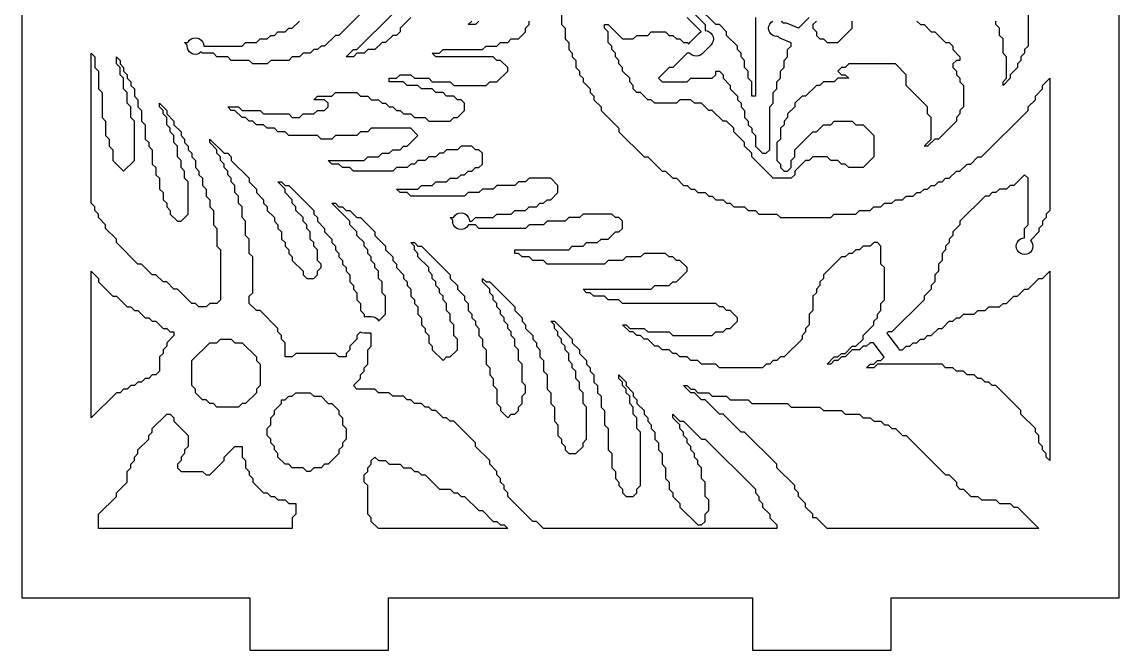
# Model space of a CAD drawing. Header units: millimetres. Extents: x 10 to 410, y 18 to 283.
# Drawn here: x 148 to 211.3, y 21 to 57.2 of the extents above; entities that cross this region are included whole.
import ezdxf

# ---------------------------------------------------------------- set-up
doc = ezdxf.new("R2010")
doc.units = ezdxf.units.MM
doc.layers.add('CUT', color=1, linetype='Continuous')

msp = doc.modelspace()

# ---------------------------------------------------------------- linework, layer by layer
at = {"layer": 'CUT'}
for points in [[(190.134, 144), (169.134, 144), (169.134, 147), (161.134, 147), (161.134, 144), (148, 144), (148, 24), (161.134, 24), (161.134, 21), (169.134, 21), (169.134, 24), (190.134, 24), (190.134, 21), (198.134, 21), (198.134, 24), (211.2679, 24), (211.2679, 144), (198.134, 144), (198.134, 147), (190.134, 147)], [(155.725929, 48.382353), (155.932925, 48.176471), (155.932925, 47.558824), (156.139921, 47.352941), (156.139921, 46.941176), (156.346917, 46.735294), (156.346917, 46.529412), (156.553913, 46.323529), (156.553913, 46.117647), (156.967906, 45.705882), (157.174902, 45.705882), (157.588894, 46.117647), (157.588894, 47.970588), (157.381898, 48.176471), (157.381898, 48.588235), (157.174902, 48.794118), (157.174902, 49.205882), (156.967906, 49.411765), (156.967906, 50.029412), (156.760909, 50.235294), (156.760909, 50.647059), (156.553913, 50.852941), (156.553913, 51.058824), (156.346917, 51.264706), (156.346917, 51.676471), (156.139921, 51.882353), (156.139921, 52.088235), (155.932925, 52.294118), (155.932925, 52.5), (156.346917, 52.088235), (156.346917, 51.882353), (156.760909, 51.470588), (156.760909, 51.264706), (157.174902, 50.852941), (157.174902, 50.647059), (157.381898, 50.441176), (157.381898, 50.235294), (157.588894, 50.029412), (157.588894, 49.823529), (157.79589, 49.617647), (157.79589, 49.411765), (158.002886, 49.205882), (158.002886, 48.794118), (158.209882, 48.588235), (158.209882, 48.382353), (158.416878, 48.176471), (158.416878, 47.764706), (158.623874, 47.558824), (158.623874, 47.147059), (158.83087, 46.941176), (158.83087, 46.529412), (159.037866, 46.323529), (159.037866, 45.5), (159.244862, 45.294118), (159.244862, 44.264706), (159.451858, 44.058824), (159.451858, 41.176471), (159.244862, 40.970588), (158.83087, 40.970588), (158.623874, 40.764706), (158.209882, 40.764706), (158.002886, 40.970588), (157.79589, 40.970588), (156.967906, 41.794118), (156.760909, 41.794118), (156.346917, 42.205882), (156.139921, 42.205882), (155.725929, 42.617647), (155.518933, 42.617647), (154.897945, 43.235294), (154.690949, 43.235294), (153.448972, 44.470588), (153.448972, 44.676471), (152.827984, 45.294118), (152.827984, 45.5), (152.413992, 45.911765), (152.413992, 46.117647), (152.206996, 46.323529), (152.206996, 46.529412), (152, 46.735294), (152, 55.382353), (152.206996, 55.176471), (152.206996, 54.558824), (152.413992, 54.352941), (152.413992, 53.323529), (152.620988, 53.117647), (152.620988, 51.676471), (152.827984, 51.470588), (152.827984, 50.647059), (153.03498, 50.441176), (153.03498, 50.029412), (153.241976, 49.823529), (153.241976, 49.205882), (153.862965, 48.588235), (154.483953, 49.205882), (154.483953, 51.470588), (154.276957, 51.676471), (154.276957, 52.294118), (154.069961, 52.5), (154.069961, 53.117647), (153.862965, 53.323529), (153.862965, 53.941176), (153.655969, 54.147059), (153.655969, 54.558824), (153.448972, 54.764706), (153.448972, 55.176471), (153.655969, 54.970588), (153.655969, 54.764706), (153.862965, 54.558824), (153.862965, 54.352941), (154.069961, 54.147059), (154.069961, 53.941176), (154.276957, 53.735294), (154.276957, 53.529412), (154.483953, 53.323529), (154.483953, 52.911765), (154.690949, 52.705882), (154.690949, 52.294118), (154.897945, 52.088235), (154.897945, 51.470588), (155.104941, 51.264706), (155.104941, 50.441176), (155.311937, 50.235294), (155.311937, 50.029412), (155.518933, 49.823529), (155.518933, 49), (155.725929, 48.794118)], [(163.177787, 47.352941), (163.177787, 47.558824), (162.763795, 47.970588), (162.970791, 47.970588), (163.177787, 47.764706), (163.384784, 47.764706), (164.833756, 46.323529), (164.833756, 46.117647), (165.040752, 45.911765), (165.040752, 45.705882), (165.454744, 45.294118), (165.454744, 45.088235), (165.868736, 44.676471), (165.868736, 44.470588), (166.075732, 44.264706), (166.075732, 44.058824), (166.282728, 43.852941), (166.282728, 43.647059), (166.489725, 43.441176), (166.489725, 43.235294), (166.696721, 43.029412), (166.696721, 42.823529), (166.903717, 42.617647), (166.903717, 42.205882), (167.110713, 42), (167.110713, 41.794118), (167.317709, 41.588235), (167.317709, 41.176471), (167.524705, 40.970588), (167.524705, 40.558824), (167.731701, 40.352941), (167.731701, 40.215294), (168.145693, 40.215294), (168.269926, 40.198939), (168.385693, 40.150986), (168.485104, 40.074705), (168.561385, 39.975294), (168.570898, 39.952329), (168.973677, 40.352941), (168.973677, 41.382353), (168.766681, 41.588235), (168.766681, 42.205882), (168.559685, 42.411765), (168.559685, 42.823529), (168.352689, 43.029412), (168.352689, 43.235294), (168.145693, 43.441176), (168.145693, 43.647059), (167.938697, 43.852941), (167.938697, 44.058824), (167.731701, 44.264706), (167.731701, 44.470588), (167.317709, 44.882353), (167.317709, 45.088235), (166.903717, 45.5), (166.903717, 45.705882), (165.868736, 46.735294), (166.075732, 46.735294), (166.282728, 46.529412), (166.489725, 46.529412), (166.696721, 46.323529), (166.903717, 46.323529), (167.317709, 45.911765), (167.524705, 45.911765), (168.352689, 45.088235), (168.352689, 44.882353), (168.973677, 44.264706), (168.973677, 44.058824), (169.387669, 43.647059), (169.387669, 43.441176), (169.594665, 43.235294), (169.594665, 43.029412), (170.008658, 42.617647), (170.008658, 42.411765), (170.215654, 42.205882), (170.215654, 42), (170.42265, 41.794118), (170.42265, 41.382353), (170.629646, 41.176471), (170.629646, 40.970588), (170.836642, 40.764706), (170.836642, 40.352941), (171.043638, 40.147059), (171.043638, 39.735294), (171.250634, 39.529412), (171.250634, 39.323529), (171.45763, 39.117647), (171.45763, 38.705882), (171.664626, 38.5), (171.664626, 38.294118), (172.285614, 37.676471), (172.49261, 37.882353), (172.699606, 37.882353), (173.113599, 38.294118), (173.113599, 38.911765), (172.906603, 39.117647), (172.906603, 39.735294), (172.699606, 39.941176), (172.699606, 40.352941), (172.49261, 40.558824), (172.49261, 40.970588), (172.285614, 41.176471), (172.285614, 41.382353), (172.078618, 41.588235), (172.078618, 41.794118), (171.871622, 42), (171.871622, 42.205882), (171.664626, 42.411765), (171.664626, 42.617647), (171.45763, 42.823529), (171.45763, 43.029412), (170.836642, 43.647059), (170.836642, 43.852941), (170.629646, 44.058824), (170.629646, 44.264706), (170.42265, 44.470588), (170.629646, 44.470588), (170.836642, 44.264706), (171.043638, 44.264706), (172.699606, 42.617647), (172.699606, 42.411765), (173.113599, 42), (173.113599, 41.794118), (173.527591, 41.382353), (173.527591, 41.176471), (173.734587, 40.970588), (173.734587, 40.558824), (173.941583, 40.352941), (173.941583, 40.147059), (174.148579, 39.941176), (174.148579, 39.735294), (174.355575, 39.529412), (174.355575, 39.117647), (174.562571, 38.911765), (174.562571, 38.5), (174.769567, 38.294118), (174.769567, 37.470588), (174.976563, 37.264706), (174.976563, 36.852941), (175.183559, 36.647059), (175.183559, 36.235294), (175.390555, 36.029412), (175.390555, 35.205882), (175.597551, 35), (175.597551, 34.794118), (176.011543, 34.382353), (176.21854, 34.588235), (176.425536, 34.588235), (176.632532, 34.794118), (176.632532, 35), (176.839528, 35.205882), (176.839528, 35.617647), (177.046524, 35.823529), (177.046524, 36.235294), (176.839528, 36.441176), (176.839528, 37.470588), (176.632532, 37.676471), (176.632532, 38.294118), (176.425536, 38.5), (176.425536, 38.911765), (176.21854, 39.117647), (176.21854, 39.323529), (176.011543, 39.529412), (176.011543, 39.735294), (175.804547, 39.941176), (175.804547, 40.147059), (175.597551, 40.352941), (175.597551, 40.558824), (175.390555, 40.764706), (175.390555, 40.970588), (175.183559, 41.176471), (175.183559, 41.382353), (174.976563, 41.588235), (174.976563, 41.794118), (174.562571, 42.205882), (174.562571, 42.411765), (174.769567, 42.205882), (174.976563, 42.205882), (176.425536, 40.764706), (176.425536, 40.558824), (176.839528, 40.147059), (176.839528, 39.941176), (177.046524, 39.735294), (177.046524, 39.529412), (177.460516, 39.117647), (177.460516, 38.911765), (177.667512, 38.705882), (177.667512, 38.5), (177.874508, 38.294118), (177.874508, 37.882353), (178.081504, 37.676471), (178.081504, 37.058824), (178.2885, 36.852941), (178.2885, 36.029412), (178.495496, 35.823529), (178.495496, 35.205882), (178.702492, 35), (178.702492, 34.176471), (178.909488, 33.970588), (178.909488, 33.352941), (179.116484, 33.147059), (179.116484, 32.941176), (179.32348, 32.735294), (179.32348, 32.529412), (179.530477, 32.323529), (179.944469, 32.323529), (180.358461, 32.735294), (180.358461, 32.941176), (180.565457, 33.147059), (180.565457, 35), (180.358461, 35.205882), (180.358461, 35.823529), (180.151465, 36.029412), (180.151465, 36.441176), (179.944469, 36.647059), (179.944469, 37.058824), (179.737473, 37.264706), (179.737473, 37.470588), (179.530477, 37.676471), (179.530477, 38.088235), (179.32348, 38.294118), (179.32348, 38.5), (179.116484, 38.705882), (179.116484, 38.911765), (178.909488, 39.117647), (178.909488, 39.323529), (178.702492, 39.529412), (178.702492, 39.735294), (178.495496, 39.941176), (178.702492, 39.941176), (179.737473, 38.911765), (179.737473, 38.705882), (180.151465, 38.294118), (180.151465, 38.088235), (180.565457, 37.676471), (180.565457, 37.470588), (180.772453, 37.264706), (180.772453, 37.058824), (180.979449, 36.852941), (180.979449, 36.441176), (181.186445, 36.235294), (181.186445, 35.823529), (181.393441, 35.617647), (181.393441, 35), (181.600437, 34.794118), (181.600437, 33.970588), (181.807433, 33.764706), (181.807433, 32.529412), (182.014429, 32.323529), (182.014429, 31.5), (182.221425, 31.294118), (182.221425, 30.882353), (182.428421, 30.676471), (182.428421, 30.470588), (182.635418, 30.264706), (182.635418, 30.058824), (182.842414, 29.852941), (183.256406, 29.852941), (183.463402, 30.058824), (183.463402, 30.264706), (183.670398, 30.470588), (183.670398, 33.558824), (183.463402, 33.764706), (183.463402, 34.382353), (183.256406, 34.588235), (183.256406, 35), (183.04941, 35.205882), (183.04941, 35.617647), (182.842414, 35.823529), (182.842414, 36.029412), (182.635418, 36.235294), (182.635418, 36.441176), (182.428421, 36.647059), (182.428421, 36.852941), (182.842414, 36.441176), (182.842414, 36.235294), (183.256406, 35.823529), (183.256406, 35.617647), (183.463402, 35.411765), (183.463402, 35.205882), (183.877394, 34.794118), (183.877394, 34.588235), (184.08439, 34.382353), (184.08439, 34.176471), (184.291386, 33.970588), (184.291386, 33.764706), (184.498382, 33.558824), (184.498382, 33.147059), (184.705378, 32.941176), (184.705378, 32.529412), (184.912374, 32.323529), (184.912374, 31.705882), (185.11937, 31.5), (185.11937, 30.882353), (185.326366, 30.676471), (185.326366, 30.264706), (185.533362, 30.058824), (185.533362, 29.852941), (185.947355, 29.441176), (185.947355, 29.235294), (186.982335, 28.205882), (187.189331, 28.205882), (187.396327, 28.411765), (187.396327, 28.823529), (187.603323, 29.029412), (187.603323, 29.647059), (187.396327, 29.852941), (187.396327, 30.676471), (187.189331, 30.882353), (187.189331, 31.5), (186.982335, 31.705882), (186.982335, 31.911765), (186.775339, 32.117647), (186.775339, 32.323529), (186.568343, 32.529412), (186.568343, 32.735294), (186.361347, 32.941176), (186.361347, 33.147059), (186.154351, 33.352941), (186.154351, 33.558824), (185.947355, 33.764706), (185.947355, 33.970588), (185.533362, 34.382353), (185.533362, 34.588235), (185.947355, 34.176471), (186.154351, 34.176471), (187.189331, 33.147059), (187.396327, 33.147059), (190.294272, 30.264706), (190.294272, 30.058824), (190.501268, 29.852941), (190.501268, 29.647059), (190.708264, 29.441176), (190.708264, 29.235294), (191.122256, 28.823529), (191.122256, 28.617647), (191.536248, 28.205882), (191.536248, 28), (178.081504, 28), (177.667512, 28.411765), (177.460516, 28.411765), (176.011543, 29.852941), (176.011543, 30.058824), (175.804547, 30.264706), (175.804547, 30.470588), (175.597551, 30.676471), (175.597551, 30.882353), (175.390555, 31.088235), (175.390555, 31.294118), (174.976563, 31.705882), (174.976563, 31.911765), (174.148579, 32.735294), (174.148579, 32.941176), (172.906603, 34.176471), (172.699606, 34.176471), (172.49261, 34.382353), (172.285614, 34.382353), (171.871622, 34.794118), (171.664626, 34.794118), (171.45763, 35), (171.250634, 35), (171.043638, 35.205882), (170.629646, 35.205882), (170.42265, 35.411765), (170.215654, 35.411765), (170.008658, 35.617647), (169.387669, 35.617647), (169.180673, 35.823529), (168.559685, 35.823529), (168.352689, 36.029412), (167.317709, 36.029412), (167.110713, 36.235294), (167.524705, 36.647059), (167.524705, 36.852941), (167.731701, 37.058824), (167.731701, 37.264706), (167.938697, 37.470588), (167.938697, 38.294118), (168.145693, 38.5), (168.145693, 39.255294), (167.731701, 39.255294), (167.607468, 39.27165), (167.512214, 39.311105), (167.317709, 39.117647), (167.317709, 38.911765), (166.903717, 38.5), (166.903717, 38.294118), (166.696721, 38.088235), (166.696721, 37.882353), (166.282728, 37.882353), (166.075732, 38.088235), (163.798776, 38.088235), (163.59178, 37.882353), (163.177787, 37.882353), (163.177787, 38.705882), (162.970791, 38.911765), (162.970791, 39.117647), (162.763795, 39.323529), (162.763795, 39.529412), (161.728815, 40.558824), (161.521819, 40.558824), (161.107827, 40.970588), (161.107827, 41.382353), (161.314823, 41.588235), (161.314823, 43.647059), (161.107827, 43.852941), (161.107827, 44.676471), (160.900831, 44.882353), (160.900831, 45.705882), (160.693835, 45.911765), (160.693835, 46.529412), (160.486839, 46.735294), (160.486839, 47.147059), (160.279843, 47.352941), (160.279843, 47.764706), (160.072847, 47.970588), (160.072847, 48.176471), (159.86585, 48.382353), (159.86585, 48.588235), (159.658854, 48.794118), (159.658854, 49), (159.451858, 49.205882), (159.451858, 49.411765), (159.244862, 49.617647), (159.244862, 49.823529), (158.83087, 50.235294), (158.83087, 50.441176), (159.658854, 49.617647), (159.86585, 49.617647), (160.072847, 49.411765), (160.072847, 49.205882), (161.107827, 48.176471), (161.107827, 47.970588), (161.521819, 47.558824), (161.521819, 47.352941), (161.935811, 46.941176), (161.935811, 46.735294), (162.142807, 46.529412), (162.142807, 46.323529), (162.556799, 45.911765), (162.556799, 45.705882), (162.763795, 45.5), (162.763795, 45.294118), (162.970791, 45.088235), (162.970791, 44.676471), (163.177787, 44.470588), (163.177787, 44.264706), (163.384784, 44.058824), (163.384784, 43.852941), (163.59178, 43.647059), (163.59178, 43.441176), (164.212768, 42.823529), (164.212768, 42.617647), (164.419764, 42.411765), (164.833756, 42.411765), (165.040752, 42.617647), (165.040752, 42.823529), (165.247748, 43.029412), (165.247748, 43.235294), (165.040752, 43.441176), (165.040752, 44.058824), (164.833756, 44.264706), (164.833756, 44.470588), (164.62676, 44.676471), (164.62676, 45.088235), (164.419764, 45.294118), (164.419764, 45.5), (164.212768, 45.705882), (164.212768, 45.911765), (163.798776, 46.323529), (163.798776, 46.529412), (163.59178, 46.735294), (163.59178, 46.941176)], [(155.311937, 40.147059), (155.518933, 39.941176), (155.725929, 39.941176), (156.139921, 39.529412), (156.346917, 39.529412), (156.553913, 39.323529), (156.760909, 39.323529), (156.760909, 39.117647), (156.346917, 38.705882), (156.346917, 38.5), (156.139921, 38.294118), (156.139921, 38.088235), (155.932925, 37.882353), (155.932925, 37.058824), (155.725929, 36.852941), (155.518933, 36.852941), (155.311937, 36.647059), (155.104941, 36.647059), (154.897945, 36.441176), (154.690949, 36.441176), (154.483953, 36.235294), (154.276957, 36.235294), (154.069961, 36.029412), (153.862965, 36.029412), (153.655969, 35.823529), (153.448972, 35.823529), (152, 34.382353), (152, 42.823529), (152.413992, 42.411765), (152.413992, 42.205882), (153.241976, 41.382353), (153.448972, 41.382353), (154.069961, 40.764706), (154.276957, 40.764706), (154.483953, 40.558824), (154.690949, 40.558824), (155.104941, 40.147059)], [(159.244862, 38.705882), (159.451858, 38.911765), (160.072847, 38.911765), (160.279843, 38.705882), (160.693835, 38.705882), (161.521819, 37.882353), (161.521819, 37.676471), (161.728815, 37.470588), (161.728815, 36.235294), (161.521819, 36.029412), (161.521819, 35.823529), (160.900831, 35.205882), (160.693835, 35.205882), (160.486839, 35), (159.244862, 35), (159.037866, 35.205882), (158.83087, 35.205882), (158.623874, 35.411765), (158.416878, 35.411765), (158.002886, 35.823529), (158.002886, 36.029412), (157.79589, 36.235294), (157.79589, 37.676471), (158.83087, 38.705882)], [(193.606209, 28.823529), (193.192217, 29.235294), (193.192217, 29.441176), (192.778225, 29.852941), (192.778225, 30.058824), (192.571229, 30.264706), (192.571229, 30.470588), (191.536248, 31.5), (191.536248, 31.705882), (189.673284, 33.558824), (189.466288, 33.558824), (188.431307, 34.588235), (188.224311, 34.588235), (187.396327, 35.411765), (187.189331, 35.411765), (186.775339, 35.823529), (186.568343, 35.823529), (186.154351, 36.235294), (186.361347, 36.235294), (186.568343, 36.029412), (186.775339, 36.029412), (186.982335, 35.823529), (187.603323, 35.823529), (187.810319, 35.617647), (188.638303, 35.617647), (188.845299, 35.411765), (189.88028, 35.411765), (190.087276, 35.205882), (192.157236, 35.205882), (192.364233, 35), (194.020201, 35), (194.227197, 34.794118), (195.262177, 34.794118), (195.469174, 34.588235), (196.297158, 34.588235), (196.504154, 34.382353), (196.918146, 34.382353), (197.125142, 34.176471), (197.539134, 34.176471), (197.74613, 33.970588), (197.953126, 33.970588), (198.160122, 33.764706), (198.367118, 33.764706), (198.781111, 33.352941), (198.988107, 33.352941), (201.265063, 31.088235), (201.472059, 31.088235), (201.886052, 30.676471), (201.886052, 30.470588), (202.093048, 30.264706), (202.300044, 30.264706), (202.714036, 29.852941), (203.128028, 29.852941), (203.335024, 29.647059), (204.163008, 29.647059), (204.370004, 29.441176), (204.990992, 29.441176), (205.197989, 29.235294), (205.404985, 29.235294), (206.646961, 28), (194.434193, 28), (193.813205, 28.617647), (193.606209, 28.617647)], [(165.66174, 35.205882), (165.868736, 35.205882), (166.282728, 34.794118), (166.282728, 34.588235), (166.489725, 34.382353), (166.489725, 33.970588), (166.696721, 33.764706), (166.696721, 33.147059), (166.489725, 32.941176), (166.489725, 32.735294), (166.282728, 32.529412), (166.282728, 32.323529), (165.66174, 31.705882), (165.454744, 31.705882), (165.247748, 31.5), (164.833756, 31.5), (164.62676, 31.294118), (164.419764, 31.294118), (164.212768, 31.5), (163.59178, 31.5), (163.384784, 31.705882), (163.177787, 31.705882), (162.763795, 32.117647), (162.763795, 32.323529), (162.556799, 32.529412), (162.556799, 32.735294), (162.349803, 32.941176), (162.349803, 33.147059), (162.142807, 33.352941), (162.142807, 33.764706), (162.349803, 33.970588), (162.349803, 34.382353), (162.556799, 34.588235), (162.556799, 34.794118), (162.970791, 35.205882), (162.970791, 35.411765), (163.177787, 35.411765), (163.384784, 35.617647), (163.59178, 35.617647), (163.798776, 35.823529), (164.62676, 35.823529), (164.833756, 35.617647), (165.247748, 35.617647)], [(154.483953, 32.117647), (154.690949, 32.323529), (154.690949, 32.529412), (155.311937, 33.147059), (155.311937, 33.352941), (155.518933, 33.558824), (155.518933, 33.764706), (156.346917, 34.588235), (156.553913, 34.588235), (156.760909, 34.382353), (156.760909, 34.176471), (157.588894, 33.352941), (157.588894, 32.735294), (157.381898, 32.529412), (157.381898, 32.323529), (157.174902, 32.117647), (157.174902, 31.911765), (156.967906, 31.705882), (156.967906, 31.5), (157.174902, 31.294118), (158.416878, 31.294118), (158.623874, 31.088235), (158.83087, 31.088235), (159.658854, 31.911765), (159.658854, 32.117647), (160.279843, 32.735294), (160.693835, 32.735294), (160.693835, 32.117647), (160.900831, 31.911765), (160.900831, 31.5), (161.107827, 31.294118), (161.107827, 31.088235), (161.314823, 30.882353), (161.314823, 30.676471), (161.935811, 30.058824), (162.142807, 30.058824), (162.349803, 29.852941), (162.556799, 29.852941), (162.763795, 29.647059), (163.177787, 29.647059), (163.384784, 29.441176), (163.798776, 29.441176), (163.798776, 28.823529), (163.59178, 28.617647), (163.59178, 28), (152.413992, 28), (152.413992, 28.823529), (153.448972, 29.852941), (153.448972, 30.058824), (154.069961, 30.676471), (154.069961, 31.294118), (154.276957, 31.5), (154.276957, 31.705882), (154.483953, 31.911765)], [(172.699606, 30.264706), (172.906603, 30.058824), (173.113599, 30.058824), (173.320595, 29.852941), (173.527591, 29.852941), (174.355575, 29.029412), (174.562571, 29.029412), (175.183559, 28.411765), (175.390555, 28.411765), (175.597551, 28.205882), (175.804547, 28.205882), (176.011543, 28), (168.559685, 28), (168.145693, 28.411765), (168.145693, 28.617647), (167.938697, 28.823529), (167.938697, 30.470588), (167.731701, 30.676471), (167.731701, 31.088235), (167.938697, 31.294118), (167.938697, 31.5), (168.145693, 31.705882), (168.145693, 31.911765), (168.352689, 32.117647), (168.559685, 31.911765), (168.973677, 31.911765), (169.180673, 31.705882), (169.801662, 31.705882), (170.008658, 31.5), (170.42265, 31.5), (170.629646, 31.294118), (170.836642, 31.294118), (171.043638, 31.088235), (171.250634, 31.088235), (172.078618, 30.264706)]]:
    msp.add_lwpolyline(points, close=True, dxfattribs=at)
for points in [[(167.524705, 57.647059), (166.282728, 56.411765), (166.075732, 56.411765), (165.454744, 55.794118), (165.247748, 55.794118), (165.040752, 55.588235), (164.833756, 55.588235), (164.62676, 55.382353), (164.212768, 55.382353), (164.005772, 55.176471), (163.59178, 55.176471), (163.384784, 54.970588), (162.349803, 54.970588), (162.142807, 54.764706), (161.314823, 54.764706), (161.107827, 54.970588), (160.072847, 54.970588), (159.86585, 55.176471), (159.244862, 55.176471), (159.037866, 55.382353), (158.416878, 55.382353), (158.343092, 55.455742), (158.342297, 55.454706), (158.242886, 55.378425), (158.127119, 55.330473), (158.002886, 55.314118), (157.878653, 55.330473), (157.762886, 55.378425), (157.663475, 55.454706), (157.587194, 55.554118), (157.539241, 55.669885), (157.522886, 55.794118), (157.530528, 55.852169), (157.381898, 56), (157.573062, 56), (157.587194, 56.034118), (157.663475, 56.133529), (157.762886, 56.20981), (157.878653, 56.257762), (158.002886, 56.274118), (158.127119, 56.257762), (158.242886, 56.20981), (158.342297, 56.133529), (158.418578, 56.034118), (158.46653, 55.918351), (158.482886, 55.794118), (160.693835, 55.794118), (160.900831, 56), (161.521819, 56), (161.728815, 56.205882), (162.142807, 56.205882), (162.349803, 56.411765), (162.556799, 56.411765), (162.763795, 56.617647), (163.177787, 56.617647), (163.384784, 56.823529), (163.59178, 56.823529), (164.005772, 57.235294)], [(179.116484, 58.058824), (179.116484, 57.029412), (179.32348, 56.823529), (179.32348, 56.205882), (179.530477, 56), (179.530477, 55.588235), (179.737473, 55.382353), (179.737473, 55.176471), (179.944469, 54.970588), (179.944469, 54.558824), (180.151465, 54.352941), (180.151465, 54.147059), (180.358461, 53.941176), (180.358461, 53.735294), (180.772453, 53.323529), (180.772453, 53.117647), (180.979449, 52.911765), (180.979449, 52.705882), (181.393441, 52.294118), (181.393441, 52.088235), (182.428421, 51.058824), (182.428421, 50.852941), (183.877394, 49.411765), (184.08439, 49.411765), (184.912374, 48.588235), (185.11937, 48.588235), (185.533362, 48.176471), (185.740358, 48.176471), (186.154351, 47.764706), (186.361347, 47.764706), (186.568343, 47.558824), (186.775339, 47.558824), (186.982335, 47.352941), (187.396327, 47.352941), (187.603323, 47.147059), (187.810319, 47.147059), (188.017315, 46.941176), (188.431307, 46.941176), (188.638303, 46.735294), (188.845299, 46.735294), (189.052296, 46.529412), (189.673284, 46.529412), (189.88028, 46.323529), (190.294272, 46.323529), (190.501268, 46.117647), (191.536248, 46.117647), (191.743244, 45.911765), (194.641189, 45.911765), (194.848185, 46.117647), (196.090162, 46.117647), (196.297158, 46.323529), (196.918146, 46.323529), (197.125142, 46.529412), (197.539134, 46.529412), (197.74613, 46.735294), (198.160122, 46.735294), (198.367118, 46.941176), (198.781111, 46.941176), (198.988107, 47.147059), (199.402099, 47.147059), (199.609095, 47.352941), (199.816091, 47.352941), (200.023087, 47.558824), (200.230083, 47.558824), (200.437079, 47.764706), (200.644075, 47.764706), (200.851071, 47.970588), (201.058067, 47.970588), (201.265063, 48.176471), (201.472059, 48.176471), (201.886052, 48.588235), (202.093048, 48.588235), (202.50704, 49), (202.714036, 49), (203.128028, 49.411765), (203.335024, 49.411765), (206.025973, 52.088235), (206.025973, 52.294118), (206.439965, 52.705882), (206.439965, 52.911765), (206.853957, 53.323529), (206.853957, 53.529412), (207.267949, 53.941176), (207.267949, 46.323529), (207.060953, 46.117647), (207.060953, 45.911765), (206.853957, 45.705882), (206.853957, 45.5), (206.646961, 45.294118), (206.646961, 45.088235), (206.159183, 44.603081), (206.234669, 44.504706), (206.282621, 44.388939), (206.298977, 44.264706), (206.282621, 44.140473), (206.234669, 44.024706), (206.158388, 43.925295), (206.058977, 43.849014), (205.94321, 43.801061), (205.818977, 43.784706), (205.694744, 43.801061), (205.578977, 43.849014), (205.479565, 43.925295), (205.403285, 44.024706), (205.355332, 44.140473), (205.338977, 44.264706), (205.355332, 44.388939), (205.403285, 44.504706), (205.479565, 44.604117), (205.578977, 44.680398), (205.694744, 44.72835), (205.818977, 44.744706), (205.818977, 45.294118), (206.025973, 45.5), (206.025973, 48.176471), (205.818977, 48.382353), (205.197989, 47.764706), (204.990992, 47.764706), (204.783996, 47.558824), (204.370004, 47.558824), (204.163008, 47.352941), (203.956012, 47.352941), (203.749016, 47.147059), (203.54202, 47.147059), (202.093048, 45.705882), (202.093048, 45.5), (201.679055, 45.088235), (201.679055, 44.882353), (201.472059, 44.676471), (201.472059, 44.470588), (201.265063, 44.264706), (201.265063, 44.058824), (201.058067, 43.852941), (201.058067, 43.441176), (200.851071, 43.235294), (200.851071, 42.823529), (200.644075, 42.617647), (200.644075, 42.205882), (200.437079, 42), (200.437079, 41.794118), (200.023087, 41.382353), (200.023087, 41.176471), (198.160122, 39.323529), (197.953126, 39.323529), (197.876554, 39.247369), (197.922387, 39.200759), (198.543375, 38.377229), (198.590432, 38.294118), (198.781111, 38.294118), (198.988107, 38.5), (199.195103, 38.5), (199.402099, 38.705882), (199.609095, 38.705882), (199.816091, 38.911765), (200.023087, 38.911765), (200.230083, 39.117647), (200.437079, 39.117647), (200.851071, 39.529412), (201.058067, 39.529412), (201.472059, 39.941176), (201.679055, 39.941176), (201.886052, 40.147059), (202.093048, 40.147059), (202.300044, 40.352941), (202.921032, 40.352941), (203.128028, 40.558824), (203.54202, 40.558824), (203.749016, 40.764706), (204.370004, 40.764706), (204.577, 40.970588), (204.783996, 40.970588), (205.197989, 41.382353), (205.404985, 41.382353), (205.818977, 41.794118), (206.025973, 41.794118), (206.646961, 42.411765), (206.853957, 42.411765), (207.267949, 42.823529), (207.267949, 31.911765), (207.060953, 32.117647), (207.060953, 32.323529), (206.853957, 32.529412), (206.853957, 32.735294), (206.646961, 32.941176), (206.646961, 33.352941), (206.439965, 33.558824), (206.439965, 33.764706), (205.611981, 34.588235), (205.611981, 34.794118), (204.163008, 36.235294), (203.956012, 36.235294), (203.749016, 36.441176), (203.54202, 36.441176), (203.335024, 36.647059), (203.128028, 36.647059), (202.921032, 36.852941), (202.50704, 36.852941), (202.300044, 37.058824), (201.886052, 37.058824), (201.679055, 37.264706), (201.265063, 37.264706), (201.058067, 37.470588), (197.332138, 37.470588), (197.125142, 37.264706), (196.71115, 37.264706), (196.918146, 37.470588), (197.125142, 37.470588), (197.332138, 37.676471), (197.539134, 37.676471), (197.727884, 37.864205), (197.155882, 38.622771), (197.108824, 38.705882), (196.918146, 38.705882), (196.71115, 38.5), (196.504154, 38.5), (196.297158, 38.294118), (195.883166, 38.294118), (195.469174, 37.882353), (195.262177, 37.882353), (195.055181, 37.676471), (194.848185, 37.676471), (194.641189, 37.470588), (194.434193, 37.470588), (194.848185, 37.882353), (195.055181, 37.882353), (195.262177, 38.088235), (195.469174, 38.088235), (195.883166, 38.5), (196.090162, 38.5), (196.504154, 38.911765), (196.504154, 39.117647), (197.125142, 39.735294), (197.125142, 39.941176), (197.332138, 40.147059), (197.332138, 40.352941), (197.539134, 40.558824), (197.539134, 40.970588), (197.74613, 41.176471), (197.74613, 43.029412), (197.539134, 43.235294), (197.539134, 44.264706), (197.332138, 44.470588), (197.125142, 44.470588), (196.918146, 44.264706), (196.504154, 44.264706), (196.297158, 44.058824), (196.090162, 44.058824), (195.883166, 43.852941), (195.67617, 43.852941), (195.469174, 43.647059), (195.262177, 43.647059), (194.227197, 42.617647), (194.227197, 42.411765), (194.020201, 42.205882), (194.020201, 42), (193.813205, 41.794118), (193.813205, 41.588235), (193.606209, 41.382353), (193.606209, 40.558824), (193.399213, 40.352941), (193.399213, 39.735294), (193.192217, 39.529412), (193.192217, 39.323529), (192.985221, 39.117647), (192.985221, 38.911765), (191.95024, 37.882353), (191.743244, 37.882353), (191.536248, 37.676471), (191.329252, 37.676471), (191.122256, 37.470588), (190.91526, 37.470588), (190.708264, 37.264706), (188.224311, 37.264706), (188.017315, 37.470588), (187.189331, 37.470588), (186.982335, 37.676471), (186.568343, 37.676471), (186.361347, 37.882353), (185.947355, 37.882353), (185.740358, 38.088235), (185.533362, 38.088235), (185.326366, 38.294118), (184.912374, 38.294118), (184.705378, 38.5), (184.498382, 38.5), (184.08439, 38.911765), (183.877394, 38.911765), (183.670398, 39.117647), (183.463402, 39.117647), (183.256406, 39.323529), (183.04941, 39.323529), (182.635418, 39.735294), (182.842414, 39.735294), (183.04941, 39.529412), (183.877394, 39.529412), (184.08439, 39.323529), (185.326366, 39.323529), (185.533362, 39.117647), (187.810319, 39.117647), (188.017315, 39.323529), (188.431307, 39.323529), (188.638303, 39.529412), (188.845299, 39.529412), (189.259292, 39.941176), (189.259292, 40.147059), (188.845299, 40.558824), (188.638303, 40.558824), (188.431307, 40.764706), (188.224311, 40.764706), (188.017315, 40.970588), (182.635418, 40.970588), (182.428421, 41.176471), (181.807433, 41.176471), (181.600437, 41.382353), (180.979449, 41.382353), (180.772453, 41.588235), (180.565457, 41.588235), (180.358461, 41.794118), (184.291386, 41.794118), (184.498382, 42), (185.326366, 42), (185.533362, 42.205882), (185.740358, 42.205882), (186.361347, 42.823529), (186.361347, 43.029412), (185.947355, 43.441176), (185.740358, 43.441176), (185.533362, 43.647059), (185.326366, 43.647059), (185.11937, 43.852941), (183.877394, 43.852941), (183.670398, 43.647059), (182.842414, 43.647059), (182.635418, 43.441176), (181.807433, 43.441176), (181.600437, 43.235294), (178.2885, 43.235294), (178.081504, 43.441176), (177.460516, 43.441176), (177.25352, 43.647059), (176.839528, 43.647059), (176.632532, 43.852941), (176.425536, 43.852941), (176.425536, 44.058824), (179.530477, 44.058824), (179.737473, 44.264706), (180.358461, 44.264706), (180.565457, 44.470588), (181.186445, 44.470588), (181.393441, 44.676471), (181.807433, 44.676471), (182.221425, 45.088235), (182.428421, 45.088235), (182.635418, 45.294118), (182.635418, 45.705882), (182.428421, 45.911765), (182.221425, 45.911765), (182.014429, 46.117647), (180.358461, 46.117647), (180.151465, 45.911765), (179.530477, 45.911765), (179.32348, 45.705882), (178.2885, 45.705882), (178.081504, 45.5), (177.25352, 45.5), (177.046524, 45.294118), (174.355575, 45.294118), (174.148579, 45.5), (173.750419, 45.5), (173.736287, 45.465882), (173.660006, 45.366471), (173.560595, 45.29019), (173.444828, 45.242238), (173.320595, 45.225882), (173.196361, 45.242238), (173.080595, 45.29019), (172.981183, 45.366471), (172.904902, 45.465882), (172.85695, 45.581649), (172.840595, 45.705882), (172.848237, 45.763934), (172.699606, 45.911765), (172.89077, 45.911765), (172.904902, 45.945882), (172.981183, 46.045294), (173.080595, 46.121575), (173.196361, 46.169527), (173.320595, 46.185882), (173.444828, 46.169527), (173.560595, 46.121575), (173.660006, 46.045294), (173.736287, 45.945882), (173.784239, 45.830115), (173.800595, 45.705882), (173.941583, 45.705882), (174.148579, 45.911765), (175.183559, 45.911765), (175.390555, 46.117647), (176.21854, 46.117647), (176.425536, 46.323529), (177.046524, 46.323529), (177.25352, 46.529412), (177.667512, 46.529412), (177.874508, 46.735294), (178.081504, 46.735294), (178.2885, 46.941176), (178.495496, 46.941176), (178.909488, 47.352941), (178.909488, 47.764706), (178.495496, 48.176471), (177.25352, 48.176471), (177.046524, 47.970588), (176.632532, 47.970588), (176.425536, 47.764706), (175.390555, 47.764706), (175.183559, 47.558824), (174.562571, 47.558824), (174.355575, 47.352941), (173.734587, 47.352941), (173.527591, 47.147059), (170.42265, 47.147059), (170.215654, 47.352941), (169.801662, 47.352941), (169.594665, 47.558824), (170.836642, 47.558824), (171.043638, 47.764706), (171.664626, 47.764706), (171.871622, 47.970588), (172.49261, 47.970588), (172.699606, 48.176471), (173.113599, 48.176471), (173.320595, 48.382353), (173.527591, 48.382353), (173.734587, 48.588235), (173.941583, 48.588235), (174.148579, 48.794118), (174.355575, 48.794118), (174.562571, 49), (174.562571, 49.617647), (174.355575, 49.823529), (174.148579, 49.823529), (173.941583, 50.029412), (173.320595, 50.029412), (173.113599, 49.823529), (172.49261, 49.823529), (172.285614, 49.617647), (172.078618, 49.617647), (171.871622, 49.411765), (171.45763, 49.411765), (171.250634, 49.205882), (170.836642, 49.205882), (170.629646, 49), (170.42265, 49), (170.215654, 48.794118), (169.594665, 48.794118), (169.387669, 48.588235), (167.110713, 48.588235), (166.903717, 48.794118), (166.489725, 48.794118), (166.282728, 49), (165.868736, 49), (165.66174, 49.205882), (167.731701, 49.205882), (167.938697, 49.411765), (168.559685, 49.411765), (168.766681, 49.617647), (169.180673, 49.617647), (169.387669, 49.823529), (169.801662, 49.823529), (170.008658, 50.029412), (170.215654, 50.029412), (170.836642, 50.647059), (170.42265, 51.058824), (168.145693, 51.058824), (167.938697, 50.852941), (167.524705, 50.852941), (167.317709, 50.647059), (166.075732, 50.647059), (165.868736, 50.441176), (165.247748, 50.441176), (165.040752, 50.647059), (163.384784, 50.647059), (163.177787, 50.852941), (162.763795, 50.852941), (162.556799, 51.058824), (162.142807, 51.058824), (161.935811, 51.264706), (161.521819, 51.264706), (161.314823, 51.470588), (161.107827, 51.470588), (160.900831, 51.676471), (160.693835, 51.676471), (160.279843, 52.088235), (160.072847, 52.088235), (159.86585, 52.294118), (160.486839, 52.294118), (160.693835, 52.088235), (161.728815, 52.088235), (161.935811, 51.882353), (163.384784, 51.882353), (163.59178, 51.676471), (164.005772, 51.676471), (164.212768, 51.882353), (164.833756, 51.882353), (165.040752, 52.088235), (165.454744, 52.088235), (165.66174, 52.294118), (165.66174, 52.5), (165.454744, 52.705882), (164.833756, 52.705882), (165.040752, 52.911765), (165.868736, 52.911765), (166.075732, 53.117647), (167.317709, 53.117647), (167.524705, 52.911765), (167.938697, 52.911765), (168.145693, 52.705882), (168.559685, 52.705882), (168.766681, 52.5), (168.973677, 52.5), (169.180673, 52.294118), (169.387669, 52.294118), (169.594665, 52.088235), (169.801662, 52.088235), (170.008658, 51.882353), (170.42265, 51.882353), (170.629646, 51.676471), (171.250634, 51.676471), (171.45763, 51.470588), (172.699606, 51.470588), (172.906603, 51.676471), (173.113599, 51.676471), (173.527591, 52.088235), (173.527591, 52.5), (173.320595, 52.705882), (173.113599, 52.705882), (172.906603, 52.911765), (172.49261, 52.911765), (172.285614, 53.117647), (171.871622, 53.117647), (171.664626, 53.323529), (171.043638, 53.323529), (170.836642, 53.529412), (170.215654, 53.529412), (170.008658, 53.735294), (169.180673, 53.735294), (169.180673, 53.941176), (169.594665, 53.941176), (169.801662, 54.147059), (170.42265, 54.147059), (170.629646, 53.941176), (171.45763, 53.941176), (171.664626, 53.735294), (172.699606, 53.735294), (172.906603, 53.529412), (174.769567, 53.529412), (174.976563, 53.735294), (175.390555, 53.735294), (176.011543, 54.352941), (176.011543, 54.558824), (175.597551, 54.970588), (175.390555, 54.970588), (175.183559, 55.176471), (171.871622, 55.176471), (171.664626, 55.382353), (172.078618, 55.382353), (172.285614, 55.588235), (174.562571, 55.588235), (174.769567, 55.794118), (175.390555, 55.794118), (175.597551, 56), (176.011543, 56), (176.21854, 56.205882), (176.632532, 56.205882), (177.046524, 56.617647), (177.046524, 56.823529), (177.25352, 57.029412), (177.25352, 57.235294)], [(170.42265, 57.441176), (169.801662, 56.823529), (169.801662, 56.617647), (169.594665, 56.411765), (169.387669, 56.411765), (168.973677, 56), (168.766681, 56), (168.352689, 55.588235), (167.938697, 55.588235), (167.731701, 55.382353), (167.317709, 55.382353), (167.110713, 55.176471), (166.696721, 55.176471), (167.110713, 55.588235), (167.317709, 55.588235), (169.387669, 57.647059)], [(186.775339, 57.647059), (187.396327, 57.029412), (187.396327, 56.685714), (187.519309, 56.66986), (187.635205, 56.62222), (187.734821, 56.546208), (187.81137, 56.447003), (187.859635, 56.331366), (187.876325, 56.207177), (187.860305, 56.0829), (187.812665, 55.967005), (187.736653, 55.867388), (187.221954, 55.349905), (187.122749, 55.273356), (187.007112, 55.225092), (186.882923, 55.208401), (186.758647, 55.224422), (186.642751, 55.272062), (186.543134, 55.348074), (186.516684, 55.382353), (186.361347, 55.382353), (185.533362, 54.558824), (185.326366, 54.558824), (184.705378, 53.941176), (184.912374, 53.735294), (186.361347, 53.735294), (186.568343, 53.941176), (187.810319, 53.941176), (188.017315, 54.147059), (188.017315, 54.352941), (188.224311, 54.352941), (188.431307, 54.147059), (188.431307, 53.941176), (188.845299, 53.529412), (188.845299, 53.323529), (189.259292, 52.911765), (189.259292, 52.705882), (189.466288, 52.5), (189.466288, 52.294118), (189.673284, 52.088235), (189.673284, 51.676471), (189.88028, 51.470588), (189.88028, 51.264706), (190.087276, 51.058824), (190.087276, 50.852941), (190.294272, 50.647059), (190.294272, 50.029412), (190.708264, 49.617647), (190.91526, 49.617647), (191.122256, 49.823529), (191.122256, 52.294118), (191.329252, 52.5), (191.329252, 53.117647), (191.536248, 53.323529), (191.536248, 53.735294), (191.743244, 53.941176), (191.743244, 54.352941), (191.95024, 54.558824), (191.95024, 54.970588), (192.157236, 55.176471), (192.157236, 55.588235), (192.364233, 55.794118), (192.364233, 55.977957), (191.798217, 56.212408), (191.6897, 56.275061), (191.611345, 56.353416), (191.536248, 56.343529), (191.412015, 56.359885), (191.296248, 56.407837), (191.196837, 56.484118), (191.120556, 56.583529), (191.072604, 56.699296), (191.056248, 56.823529), (191.072604, 56.947763), (191.120556, 57.063529), (191.196837, 57.162941), (191.296248, 57.239222)], [(190.294272, 57.441176), (190.294272, 52.911765), (190.087276, 52.911765), (190.087276, 53.735294), (189.88028, 53.941176), (189.88028, 54.352941), (189.673284, 54.558824), (189.673284, 54.970588), (189.466288, 55.176471), (189.466288, 55.382353), (189.259292, 55.588235), (189.259292, 55.794118), (188.638303, 56.411765), (188.638303, 56.617647), (188.224311, 57.029412), (188.017315, 57.029412), (186.982335, 58.058824)], [(206.025973, 57.852941), (206.025973, 55.794118), (205.818977, 55.588235), (205.818977, 55.382353), (205.611981, 55.176471), (205.611981, 54.970588), (205.404985, 54.764706), (205.404985, 54.558824), (204.990992, 54.147059), (204.990992, 53.941176), (204.577, 53.529412), (204.577, 53.735294), (204.783996, 53.941176), (204.783996, 55.176471), (204.577, 55.382353), (204.577, 56.205882), (204.370004, 56.411765), (204.370004, 56.823529), (204.163008, 57.029412), (204.163008, 57.235294)], [(174.355575, 57.235294), (174.148579, 57.029412), (173.734587, 57.029412), (173.941583, 57.235294)], [(199.609095, 57.235294), (199.816091, 57.029412), (200.023087, 57.029412), (200.437079, 56.617647), (200.644075, 56.617647), (201.265063, 56), (201.472059, 56), (201.679055, 55.794118), (201.679055, 55.588235), (202.093048, 55.176471), (202.093048, 54.970588), (201.886052, 54.970588), (201.679055, 54.764706), (201.679055, 54.558824), (201.886052, 54.352941), (201.886052, 54.147059), (202.093048, 53.941176), (202.093048, 53.735294), (202.300044, 53.529412), (202.300044, 52.294118), (202.093048, 52.088235), (202.093048, 51.882353), (201.886052, 51.676471), (201.886052, 51.470588), (200.851071, 50.441176), (200.644075, 50.441176), (200.230083, 50.029412), (200.023087, 50.029412), (200.437079, 50.441176), (200.437079, 51.676471), (200.230083, 51.882353), (200.230083, 52.294118), (198.988107, 53.529412), (198.988107, 54.147059), (198.367118, 54.764706), (195.67617, 54.764706), (195.469174, 54.558824), (195.262177, 54.558824), (195.055181, 54.352941), (195.262177, 54.147059), (195.469174, 54.147059), (195.67617, 53.941176), (195.055181, 53.941176), (194.848185, 53.735294), (194.227197, 53.735294), (194.020201, 53.529412), (193.813205, 53.529412), (193.192217, 52.911765), (192.985221, 52.911765), (192.571229, 52.5), (192.571229, 52.294118), (192.157236, 51.882353), (192.157236, 51.676471), (191.95024, 51.470588), (191.95024, 51.264706), (191.743244, 51.058824), (191.743244, 50.441176), (191.536248, 50.235294), (191.536248, 49.205882), (191.743244, 49), (191.743244, 48.794118), (191.95024, 48.588235), (192.157236, 48.588235), (192.364233, 48.794118), (192.364233, 49.205882), (192.571229, 49.411765), (192.571229, 49.823529), (193.606209, 50.852941), (193.813205, 50.852941), (194.227197, 51.264706), (194.641189, 51.264706), (194.848185, 51.470588), (195.883166, 51.470588), (196.090162, 51.264706), (196.504154, 51.264706), (197.125142, 50.647059), (197.125142, 49.411765), (196.504154, 48.794118), (195.67617, 48.794118), (195.469174, 49), (195.262177, 49), (195.055181, 49.205882), (194.641189, 49.205882), (194.434193, 49.411765), (193.606209, 49.411765), (193.399213, 49.205882), (193.192217, 49.205882), (192.571229, 48.588235), (192.571229, 48.382353), (192.364233, 48.176471), (191.329252, 48.176471), (190.087276, 49.411765), (190.087276, 49.617647), (189.673284, 50.029412), (189.673284, 50.235294), (189.052296, 50.852941), (189.052296, 51.058824), (188.638303, 51.470588), (188.431307, 51.470588), (187.810319, 52.088235), (187.603323, 52.088235), (187.189331, 52.5), (186.775339, 52.5), (186.568343, 52.705882), (185.947355, 52.705882), (185.740358, 52.5), (184.498382, 52.5), (184.291386, 52.705882), (184.08439, 52.705882), (183.670398, 53.117647), (183.463402, 53.117647), (183.256406, 53.323529), (183.256406, 53.529412), (183.04941, 53.735294), (183.04941, 53.941176), (182.635418, 54.352941), (182.635418, 54.558824), (182.428421, 54.764706), (182.428421, 54.970588), (182.221425, 55.176471), (182.221425, 55.382353), (182.014429, 55.588235), (182.014429, 55.794118), (181.807433, 56), (181.807433, 56.617647), (181.600437, 56.823529), (181.600437, 57.029412), (181.807433, 57.029412), (182.635418, 56.205882), (183.256406, 56.205882), (183.463402, 56.411765), (184.08439, 56.411765), (184.291386, 56.617647), (185.11937, 56.617647), (185.326366, 56.411765), (185.533362, 56.411765), (185.740358, 56.205882), (185.947355, 56.205882), (186.154351, 56), (186.361347, 56), (186.456344, 55.905514), (186.465291, 55.927278), (186.541303, 56.026894), (187.056001, 56.544377), (187.155207, 56.620926), (187.176922, 56.629989), (186.361347, 57.441176)], [(191.776248, 57.239222), (191.87566, 57.162941), (191.902937, 57.127392), (191.919253, 57.131764), (192.044558, 57.131764), (192.165593, 57.099333), (192.754917, 56.855227), (192.789828, 56.835071), (193.399213, 57.441176)], [(193.813205, 57.235294), (193.606209, 57.029412), (193.606209, 56.823529), (193.813205, 56.617647), (193.813205, 56.411765), (194.020201, 56.205882), (194.227197, 56.205882), (194.434193, 56), (195.055181, 56), (195.883166, 56.823529), (195.883166, 57.235294)]]:
    msp.add_lwpolyline(points, dxfattribs=at)

doc.saveas('drawing.dxf')
